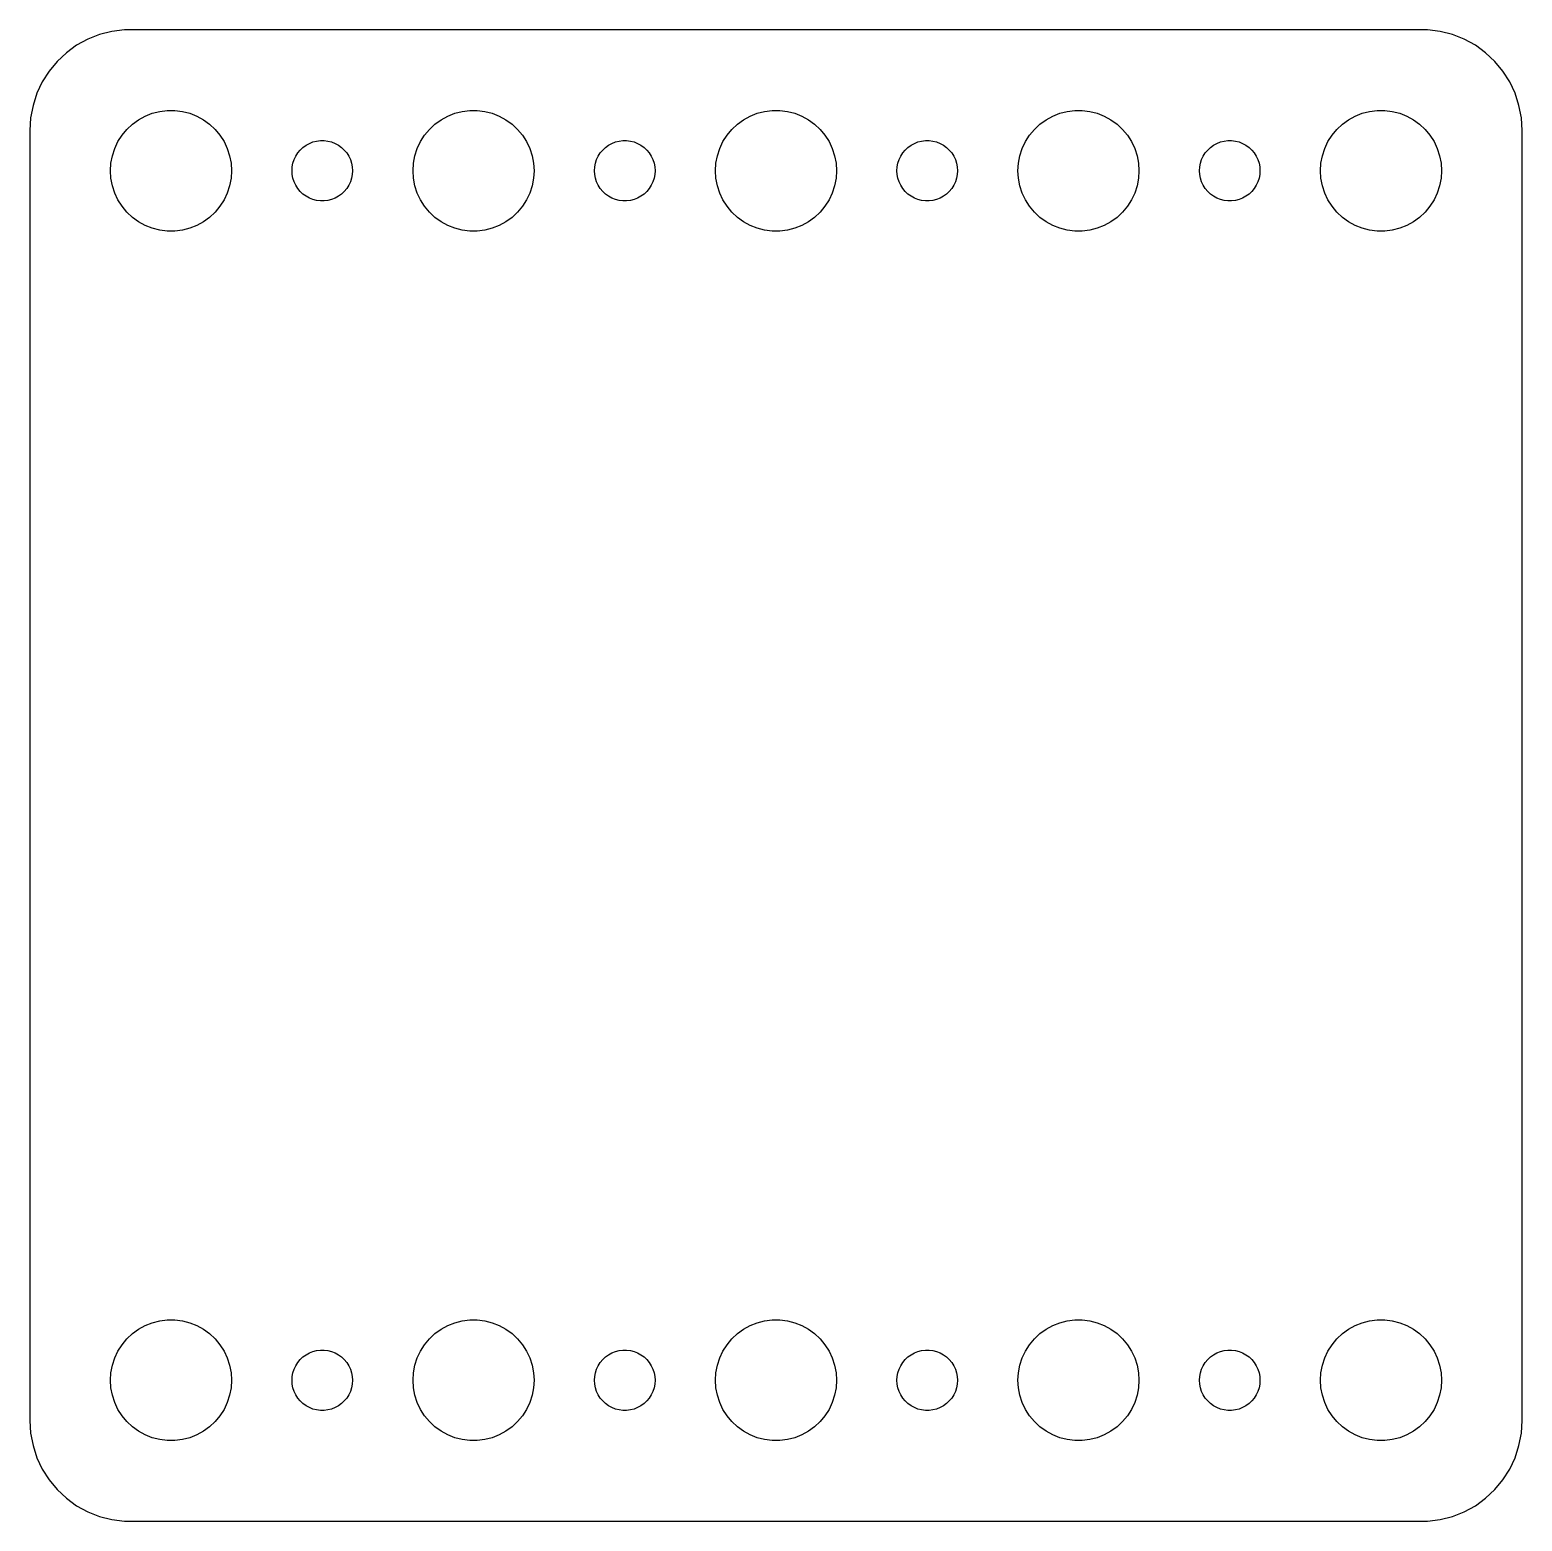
# Model space of a CAD drawing. Header units: metres. Extents: x -37 to 127, y -37 to 121.
# Drawn here: x 53 to 127, y -37 to 37 of the extents above; entities that cross this region are included whole.
import ezdxf

# ---------------------------------------------------------------- set-up
doc = ezdxf.new("R2010")
doc.units = ezdxf.units.M

msp = doc.modelspace()

# ---------------------------------------------------------------- linework, layer by layer
for p, q in [((55.8711, 36.5241), (55.3209, 36.2216)), ((56.4549, 36.7553), (55.8711, 36.5241)), ((57.0631, 36.9114), (56.4549, 36.7553)), ((57.686, 36.9901), (57.0631, 36.9114)), ((122.314, 36.9901), (57.686, 36.9901)), ((122.937, 36.9114), (122.314, 36.9901)), ((123.545, 36.7553), (122.937, 36.9114)), ((124.129, 36.5241), (123.545, 36.7553)), ((124.679, 36.2216), (124.129, 36.5241)), ((54.8129, 35.8526), (54.3551, 35.4227)), ((55.3209, 36.2216), (54.8129, 35.8526)), ((125.187, 35.8526), (124.679, 36.2216)), ((125.645, 35.4227), (125.187, 35.8526)), ((53.9549, 34.9389), (53.6185, 34.4088)), ((54.3551, 35.4227), (53.9549, 34.9389)), ((126.045, 34.9389), (125.645, 35.4227)), ((126.382, 34.4088), (126.045, 34.9389)), ((53.6185, 34.4088), (53.3511, 33.8406)), ((126.649, 33.8406), (126.382, 34.4088)), ((53.3511, 33.8406), (53.1571, 33.2434)), ((126.843, 33.2434), (126.649, 33.8406)), ((53.0394, 32.6267), (53, 32)), ((53.1571, 33.2434), (53.0394, 32.6267)), ((58.3925, 32.533), (58.7227, 32.7145)), ((58.7227, 32.7145), (59.0729, 32.8532)), ((59.0729, 32.8532), (59.4379, 32.9469)), ((59.4379, 32.9469), (59.8116, 32.9941)), ((59.8116, 32.9941), (60.1884, 32.9941)), ((60.1884, 32.9941), (60.5621, 32.9469)), ((60.5621, 32.9469), (60.927, 32.8532)), ((60.927, 32.8532), (61.2773, 32.7145)), ((61.2773, 32.7145), (61.6075, 32.533)), ((73.3925, 32.533), (73.7227, 32.7145)), ((73.7227, 32.7145), (74.073, 32.8532)), ((74.073, 32.8532), (74.4379, 32.9469)), ((74.4379, 32.9469), (74.8116, 32.9941)), ((74.8116, 32.9941), (75.1884, 32.9941)), ((75.1884, 32.9941), (75.5621, 32.9469)), ((75.5621, 32.9469), (75.927, 32.8532)), ((75.927, 32.8532), (76.2773, 32.7145)), ((76.2773, 32.7145), (76.6075, 32.533)), ((88.3925, 32.533), (88.7227, 32.7145)), ((88.7227, 32.7145), (89.073, 32.8532)), ((89.073, 32.8532), (89.4379, 32.9469)), ((89.4379, 32.9469), (89.8116, 32.9941)), ((89.8116, 32.9941), (90.1884, 32.9941)), ((90.1884, 32.9941), (90.5621, 32.9469)), ((90.5621, 32.9469), (90.927, 32.8532)), ((90.927, 32.8532), (91.2773, 32.7145)), ((91.2773, 32.7145), (91.6075, 32.533)), ((103.393, 32.533), (103.723, 32.7145)), ((103.723, 32.7145), (104.073, 32.8532)), ((104.073, 32.8532), (104.438, 32.9469)), ((104.438, 32.9469), (104.812, 32.9941)), ((104.812, 32.9941), (105.188, 32.9941)), ((105.188, 32.9941), (105.562, 32.9469)), ((105.562, 32.9469), (105.927, 32.8532)), ((105.927, 32.8532), (106.277, 32.7145)), ((106.277, 32.7145), (106.607, 32.533)), ((118.393, 32.533), (118.723, 32.7145)), ((118.723, 32.7145), (119.073, 32.8532)), ((119.073, 32.8532), (119.438, 32.9469)), ((119.438, 32.9469), (119.812, 32.9941)), ((119.812, 32.9941), (120.188, 32.9941)), ((120.188, 32.9941), (120.562, 32.9469)), ((120.562, 32.9469), (120.927, 32.8532)), ((120.927, 32.8532), (121.277, 32.7145)), ((121.277, 32.7145), (121.607, 32.533)), ((126.961, 32.6267), (126.843, 33.2434)), ((127, 32), (126.961, 32.6267)), ((53, 32), (53, -32)), ((57.5729, 31.7634), (57.8131, 32.0536)), ((57.8131, 32.0536), (58.0877, 32.3115)), ((58.0877, 32.3115), (58.3925, 32.533)), ((61.6075, 32.533), (61.9123, 32.3115)), ((61.9123, 32.3115), (62.1869, 32.0536)), ((62.1869, 32.0536), (62.427, 31.7634)), ((72.573, 31.7634), (72.8131, 32.0536)), ((72.8131, 32.0536), (73.0877, 32.3115)), ((73.0877, 32.3115), (73.3925, 32.533)), ((76.6075, 32.533), (76.9123, 32.3115)), ((76.9123, 32.3115), (77.1869, 32.0536)), ((77.1869, 32.0536), (77.427, 31.7634)), ((87.573, 31.7634), (87.8131, 32.0536)), ((87.8131, 32.0536), (88.0877, 32.3115)), ((88.0877, 32.3115), (88.3925, 32.533)), ((91.6075, 32.533), (91.9123, 32.3115)), ((91.9123, 32.3115), (92.1869, 32.0536)), ((92.1869, 32.0536), (92.427, 31.7634)), ((102.573, 31.7634), (102.813, 32.0536)), ((102.813, 32.0536), (103.088, 32.3115)), ((103.088, 32.3115), (103.393, 32.533)), ((106.607, 32.533), (106.912, 32.3115)), ((106.912, 32.3115), (107.187, 32.0536)), ((107.187, 32.0536), (107.427, 31.7634)), ((117.573, 31.7634), (117.813, 32.0536)), ((117.813, 32.0536), (118.088, 32.3115)), ((118.088, 32.3115), (118.393, 32.533)), ((121.607, 32.533), (121.912, 32.3115)), ((121.912, 32.3115), (122.187, 32.0536)), ((122.187, 32.0536), (122.427, 31.7634)), ((127, -32), (127, 32)), ((57.0942, 30.7461), (57.2107, 31.1044)), ((57.2107, 31.1044), (57.3711, 31.4453)), ((57.3711, 31.4453), (57.5729, 31.7634)), ((62.427, 31.7634), (62.6289, 31.4453)), ((62.6289, 31.4453), (62.7893, 31.1044)), ((62.7893, 31.1044), (62.9057, 30.7461)), ((66.4065, 31.0268), (66.5439, 31.1558)), ((66.5439, 31.1558), (66.6963, 31.2665)), ((66.6963, 31.2665), (66.8613, 31.3572)), ((66.8613, 31.3572), (67.0365, 31.4266)), ((67.0365, 31.4266), (67.2189, 31.4734)), ((67.2189, 31.4734), (67.4058, 31.497)), ((67.4058, 31.497), (67.5942, 31.497)), ((67.5942, 31.497), (67.7811, 31.4734)), ((67.7811, 31.4734), (67.9635, 31.4266)), ((67.9635, 31.4266), (68.1387, 31.3572)), ((68.1387, 31.3572), (68.3037, 31.2665)), ((68.3037, 31.2665), (68.4561, 31.1558)), ((68.4561, 31.1558), (68.5934, 31.0268)), ((72.0943, 30.7461), (72.2107, 31.1044)), ((72.2107, 31.1044), (72.3711, 31.4453)), ((72.3711, 31.4453), (72.573, 31.7634)), ((77.427, 31.7634), (77.6289, 31.4453)), ((77.6289, 31.4453), (77.7893, 31.1044)), ((77.7893, 31.1044), (77.9057, 30.7461)), ((81.4065, 31.0268), (81.5439, 31.1558)), ((81.5439, 31.1558), (81.6963, 31.2665)), ((81.6963, 31.2665), (81.8613, 31.3572)), ((81.8613, 31.3572), (82.0365, 31.4266)), ((82.0365, 31.4266), (82.2189, 31.4734)), ((82.2189, 31.4734), (82.4058, 31.497)), ((82.4058, 31.497), (82.5942, 31.497)), ((82.5942, 31.497), (82.7811, 31.4734)), ((82.7811, 31.4734), (82.9635, 31.4266)), ((82.9635, 31.4266), (83.1387, 31.3572)), ((83.1387, 31.3572), (83.3037, 31.2665)), ((83.3037, 31.2665), (83.4561, 31.1558)), ((83.4561, 31.1558), (83.5934, 31.0268)), ((87.0943, 30.7461), (87.2107, 31.1044)), ((87.2107, 31.1044), (87.3711, 31.4453)), ((87.3711, 31.4453), (87.573, 31.7634)), ((92.427, 31.7634), (92.6289, 31.4453)), ((92.6289, 31.4453), (92.7893, 31.1044)), ((92.7893, 31.1044), (92.9057, 30.7461)), ((96.4065, 31.0268), (96.5439, 31.1558)), ((96.5439, 31.1558), (96.6963, 31.2665)), ((96.6963, 31.2665), (96.8613, 31.3572)), ((96.8613, 31.3572), (97.0365, 31.4266)), ((97.0365, 31.4266), (97.2189, 31.4734)), ((97.2189, 31.4734), (97.4058, 31.497)), ((97.4058, 31.497), (97.5942, 31.497)), ((97.5942, 31.497), (97.7811, 31.4734)), ((97.7811, 31.4734), (97.9635, 31.4266)), ((97.9635, 31.4266), (98.1387, 31.3572)), ((98.1387, 31.3572), (98.3037, 31.2665)), ((98.3037, 31.2665), (98.4561, 31.1558)), ((98.4561, 31.1558), (98.5934, 31.0268)), ((102.094, 30.7461), (102.211, 31.1044)), ((102.211, 31.1044), (102.371, 31.4453)), ((102.371, 31.4453), (102.573, 31.7634)), ((107.427, 31.7634), (107.629, 31.4453)), ((107.629, 31.4453), (107.789, 31.1044)), ((107.789, 31.1044), (107.906, 30.7461)), ((111.407, 31.0268), (111.544, 31.1558)), ((111.544, 31.1558), (111.696, 31.2665)), ((111.696, 31.2665), (111.861, 31.3572)), ((111.861, 31.3572), (112.036, 31.4266)), ((112.036, 31.4266), (112.219, 31.4734)), ((112.219, 31.4734), (112.406, 31.497)), ((112.406, 31.497), (112.594, 31.497)), ((112.594, 31.497), (112.781, 31.4734)), ((112.781, 31.4734), (112.964, 31.4266)), ((112.964, 31.4266), (113.139, 31.3572)), ((113.139, 31.3572), (113.304, 31.2665)), ((113.304, 31.2665), (113.456, 31.1558)), ((113.456, 31.1558), (113.593, 31.0268)), ((117.094, 30.7461), (117.211, 31.1044)), ((117.211, 31.1044), (117.371, 31.4453)), ((117.371, 31.4453), (117.573, 31.7634)), ((122.427, 31.7634), (122.629, 31.4453)), ((122.629, 31.4453), (122.789, 31.1044)), ((122.789, 31.1044), (122.906, 30.7461)), ((57, 30), (57.0237, 30.376)), ((57.0237, 30.376), (57.0942, 30.7461)), ((62.9057, 30.7461), (62.9763, 30.376)), ((62.9763, 30.376), (63, 30)), ((66.0118, 30.188), (66.0471, 30.373)), ((66.0471, 30.373), (66.1053, 30.5522)), ((66.1053, 30.5522), (66.1855, 30.7226)), ((66.1855, 30.7226), (66.2865, 30.8817)), ((66.2865, 30.8817), (66.4065, 31.0268)), ((68.5934, 31.0268), (68.7135, 30.8817)), ((68.7135, 30.8817), (68.8145, 30.7226)), ((68.8145, 30.7226), (68.8947, 30.5522)), ((68.8947, 30.5522), (68.9529, 30.373)), ((68.9529, 30.373), (68.9882, 30.188)), ((72, 30), (72.0237, 30.376)), ((72.0237, 30.376), (72.0943, 30.7461)), ((77.9057, 30.7461), (77.9763, 30.376)), ((77.9763, 30.376), (78, 30)), ((81.0118, 30.188), (81.0471, 30.373)), ((81.0471, 30.373), (81.1053, 30.5522)), ((81.1053, 30.5522), (81.1855, 30.7226)), ((81.1855, 30.7226), (81.2865, 30.8817)), ((81.2865, 30.8817), (81.4065, 31.0268)), ((83.5934, 31.0268), (83.7135, 30.8817)), ((83.7135, 30.8817), (83.8145, 30.7226)), ((83.8145, 30.7226), (83.8947, 30.5522)), ((83.8947, 30.5522), (83.9529, 30.373)), ((83.9529, 30.373), (83.9882, 30.188)), ((87, 30), (87.0237, 30.376)), ((87.0237, 30.376), (87.0943, 30.7461)), ((92.9057, 30.7461), (92.9763, 30.376)), ((92.9763, 30.376), (93, 30)), ((96.0118, 30.188), (96.0471, 30.373)), ((96.0471, 30.373), (96.1053, 30.5522)), ((96.1053, 30.5522), (96.1855, 30.7226)), ((96.1855, 30.7226), (96.2865, 30.8817)), ((96.2865, 30.8817), (96.4065, 31.0268)), ((98.5934, 31.0268), (98.7135, 30.8817)), ((98.7135, 30.8817), (98.8145, 30.7226)), ((98.8145, 30.7226), (98.8947, 30.5522)), ((98.8947, 30.5522), (98.9529, 30.373)), ((98.9529, 30.373), (98.9882, 30.188)), ((102, 30), (102.024, 30.376)), ((102.024, 30.376), (102.094, 30.7461)), ((107.906, 30.7461), (107.976, 30.376)), ((107.976, 30.376), (108, 30)), ((111.012, 30.188), (111.047, 30.373)), ((111.047, 30.373), (111.105, 30.5522)), ((111.105, 30.5522), (111.186, 30.7226)), ((111.186, 30.7226), (111.286, 30.8817)), ((111.286, 30.8817), (111.407, 31.0268)), ((113.593, 31.0268), (113.714, 30.8817)), ((113.714, 30.8817), (113.814, 30.7226)), ((113.814, 30.7226), (113.895, 30.5522)), ((113.895, 30.5522), (113.953, 30.373)), ((113.953, 30.373), (113.988, 30.188)), ((117, 30), (117.024, 30.376)), ((117.024, 30.376), (117.094, 30.7461)), ((122.906, 30.7461), (122.976, 30.376)), ((122.976, 30.376), (123, 30)), ((57.0237, 29.624), (57, 30)), ((57.0942, 29.2539), (57.0237, 29.624)), ((62.9763, 29.624), (62.9057, 29.2539)), ((63, 30), (62.9763, 29.624)), ((66, 30), (66.0118, 30.188)), ((66.0118, 29.812), (66, 30)), ((66.0471, 29.627), (66.0118, 29.812)), ((66.1053, 29.4478), (66.0471, 29.627)), ((68.9529, 29.627), (68.8947, 29.4478)), ((68.9882, 29.812), (68.9529, 29.627)), ((68.9882, 30.188), (69, 30)), ((69, 30), (68.9882, 29.812)), ((72.0237, 29.624), (72, 30)), ((72.0943, 29.2539), (72.0237, 29.624)), ((77.9763, 29.624), (77.9057, 29.2539)), ((78, 30), (77.9763, 29.624)), ((81, 30), (81.0118, 30.188)), ((81.0118, 29.812), (81, 30)), ((81.0471, 29.627), (81.0118, 29.812)), ((81.1053, 29.4478), (81.0471, 29.627)), ((83.9529, 29.627), (83.8947, 29.4478)), ((83.9882, 29.812), (83.9529, 29.627)), ((83.9882, 30.188), (84, 30)), ((84, 30), (83.9882, 29.812)), ((87.0237, 29.624), (87, 30)), ((87.0943, 29.2539), (87.0237, 29.624)), ((92.9763, 29.624), (92.9057, 29.2539)), ((93, 30), (92.9763, 29.624)), ((96, 30), (96.0118, 30.188)), ((96.0118, 29.812), (96, 30)), ((96.0471, 29.627), (96.0118, 29.812)), ((96.1053, 29.4478), (96.0471, 29.627)), ((98.9529, 29.627), (98.8947, 29.4478)), ((98.9882, 29.812), (98.9529, 29.627)), ((98.9882, 30.188), (99, 30)), ((99, 30), (98.9882, 29.812)), ((102.024, 29.624), (102, 30)), ((102.094, 29.2539), (102.024, 29.624)), ((107.976, 29.624), (107.906, 29.2539)), ((108, 30), (107.976, 29.624)), ((111, 30), (111.012, 30.188)), ((111.012, 29.812), (111, 30)), ((111.047, 29.627), (111.012, 29.812)), ((111.105, 29.4478), (111.047, 29.627)), ((113.953, 29.627), (113.895, 29.4478)), ((113.988, 29.812), (113.953, 29.627)), ((113.988, 30.188), (114, 30)), ((114, 30), (113.988, 29.812)), ((117.024, 29.624), (117, 30)), ((117.094, 29.2539), (117.024, 29.624)), ((122.976, 29.624), (122.906, 29.2539)), ((123, 30), (122.976, 29.624)), ((57.2107, 28.8956), (57.0942, 29.2539)), ((57.3711, 28.5547), (57.2107, 28.8956)), ((62.7893, 28.8956), (62.6289, 28.5547)), ((62.9057, 29.2539), (62.7893, 28.8956)), ((66.1855, 29.2774), (66.1053, 29.4478)), ((66.2865, 29.1183), (66.1855, 29.2774)), ((66.4065, 28.9732), (66.2865, 29.1183)), ((66.5439, 28.8442), (66.4065, 28.9732)), ((68.5934, 28.9732), (68.4561, 28.8442)), ((68.7135, 29.1183), (68.5934, 28.9732)), ((68.8145, 29.2774), (68.7135, 29.1183)), ((68.8947, 29.4478), (68.8145, 29.2774)), ((72.2107, 28.8956), (72.0943, 29.2539)), ((72.3711, 28.5547), (72.2107, 28.8956)), ((77.7893, 28.8956), (77.6289, 28.5547)), ((77.9057, 29.2539), (77.7893, 28.8956)), ((81.1855, 29.2774), (81.1053, 29.4478)), ((81.2865, 29.1183), (81.1855, 29.2774)), ((81.4065, 28.9732), (81.2865, 29.1183)), ((81.5439, 28.8442), (81.4065, 28.9732)), ((83.5934, 28.9732), (83.4561, 28.8442)), ((83.7135, 29.1183), (83.5934, 28.9732)), ((83.8145, 29.2774), (83.7135, 29.1183)), ((83.8947, 29.4478), (83.8145, 29.2774)), ((87.2107, 28.8956), (87.0943, 29.2539)), ((87.3711, 28.5547), (87.2107, 28.8956)), ((92.7893, 28.8956), (92.6289, 28.5547)), ((92.9057, 29.2539), (92.7893, 28.8956)), ((96.1855, 29.2774), (96.1053, 29.4478)), ((96.2865, 29.1183), (96.1855, 29.2774)), ((96.4065, 28.9732), (96.2865, 29.1183)), ((96.5439, 28.8442), (96.4065, 28.9732)), ((98.5934, 28.9732), (98.4561, 28.8442)), ((98.7135, 29.1183), (98.5934, 28.9732)), ((98.8145, 29.2774), (98.7135, 29.1183)), ((98.8947, 29.4478), (98.8145, 29.2774)), ((102.211, 28.8956), (102.094, 29.2539)), ((102.371, 28.5547), (102.211, 28.8956)), ((107.789, 28.8956), (107.629, 28.5547)), ((107.906, 29.2539), (107.789, 28.8956)), ((111.186, 29.2774), (111.105, 29.4478)), ((111.286, 29.1183), (111.186, 29.2774)), ((111.407, 28.9732), (111.286, 29.1183)), ((111.544, 28.8442), (111.407, 28.9732)), ((113.593, 28.9732), (113.456, 28.8442)), ((113.714, 29.1183), (113.593, 28.9732)), ((113.814, 29.2774), (113.714, 29.1183)), ((113.895, 29.4478), (113.814, 29.2774)), ((117.211, 28.8956), (117.094, 29.2539)), ((117.371, 28.5547), (117.211, 28.8956)), ((122.789, 28.8956), (122.629, 28.5547)), ((122.906, 29.2539), (122.789, 28.8956)), ((57.5729, 28.2366), (57.3711, 28.5547)), ((57.8131, 27.9464), (57.5729, 28.2366)), ((62.427, 28.2366), (62.1869, 27.9464)), ((62.6289, 28.5547), (62.427, 28.2366)), ((66.6963, 28.7335), (66.5439, 28.8442)), ((66.8613, 28.6427), (66.6963, 28.7335)), ((67.0365, 28.5734), (66.8613, 28.6427)), ((67.2189, 28.5266), (67.0365, 28.5734)), ((67.4058, 28.503), (67.2189, 28.5266)), ((67.5942, 28.503), (67.4058, 28.503)), ((67.7811, 28.5266), (67.5942, 28.503)), ((67.9635, 28.5734), (67.7811, 28.5266)), ((68.1387, 28.6427), (67.9635, 28.5734)), ((68.3037, 28.7335), (68.1387, 28.6427)), ((68.4561, 28.8442), (68.3037, 28.7335)), ((72.573, 28.2366), (72.3711, 28.5547)), ((72.8131, 27.9464), (72.573, 28.2366)), ((77.427, 28.2366), (77.1869, 27.9464)), ((77.6289, 28.5547), (77.427, 28.2366)), ((81.6963, 28.7335), (81.5439, 28.8442)), ((81.8613, 28.6427), (81.6963, 28.7335)), ((82.0365, 28.5734), (81.8613, 28.6427)), ((82.2189, 28.5266), (82.0365, 28.5734)), ((82.4058, 28.503), (82.2189, 28.5266)), ((82.5942, 28.503), (82.4058, 28.503)), ((82.7811, 28.5266), (82.5942, 28.503)), ((82.9635, 28.5734), (82.7811, 28.5266)), ((83.1387, 28.6427), (82.9635, 28.5734)), ((83.3037, 28.7335), (83.1387, 28.6427)), ((83.4561, 28.8442), (83.3037, 28.7335)), ((87.573, 28.2366), (87.3711, 28.5547)), ((87.8131, 27.9464), (87.573, 28.2366)), ((92.427, 28.2366), (92.1869, 27.9464)), ((92.6289, 28.5547), (92.427, 28.2366)), ((96.6963, 28.7335), (96.5439, 28.8442)), ((96.8613, 28.6427), (96.6963, 28.7335)), ((97.0365, 28.5734), (96.8613, 28.6427)), ((97.2189, 28.5266), (97.0365, 28.5734)), ((97.4058, 28.503), (97.2189, 28.5266)), ((97.5942, 28.503), (97.4058, 28.503)), ((97.7811, 28.5266), (97.5942, 28.503)), ((97.9635, 28.5734), (97.7811, 28.5266)), ((98.1387, 28.6427), (97.9635, 28.5734)), ((98.3037, 28.7335), (98.1387, 28.6427)), ((98.4561, 28.8442), (98.3037, 28.7335)), ((102.573, 28.2366), (102.371, 28.5547)), ((102.813, 27.9464), (102.573, 28.2366)), ((107.427, 28.2366), (107.187, 27.9464)), ((107.629, 28.5547), (107.427, 28.2366)), ((111.696, 28.7335), (111.544, 28.8442)), ((111.861, 28.6427), (111.696, 28.7335)), ((112.036, 28.5734), (111.861, 28.6427)), ((112.219, 28.5266), (112.036, 28.5734)), ((112.406, 28.503), (112.219, 28.5266)), ((112.594, 28.503), (112.406, 28.503)), ((112.781, 28.5266), (112.594, 28.503)), ((112.964, 28.5734), (112.781, 28.5266)), ((113.139, 28.6427), (112.964, 28.5734)), ((113.304, 28.7335), (113.139, 28.6427)), ((113.456, 28.8442), (113.304, 28.7335)), ((117.573, 28.2366), (117.371, 28.5547)), ((117.813, 27.9464), (117.573, 28.2366)), ((122.427, 28.2366), (122.187, 27.9464)), ((122.629, 28.5547), (122.427, 28.2366)), ((58.0877, 27.6884), (57.8131, 27.9464)), ((58.3925, 27.467), (58.0877, 27.6884)), ((58.7227, 27.2855), (58.3925, 27.467)), ((61.6075, 27.467), (61.2773, 27.2855)), ((61.9123, 27.6884), (61.6075, 27.467)), ((62.1869, 27.9464), (61.9123, 27.6884)), ((73.0877, 27.6884), (72.8131, 27.9464)), ((73.3925, 27.467), (73.0877, 27.6884)), ((73.7227, 27.2855), (73.3925, 27.467)), ((76.6075, 27.467), (76.2773, 27.2855)), ((76.9123, 27.6884), (76.6075, 27.467)), ((77.1869, 27.9464), (76.9123, 27.6884)), ((88.0877, 27.6884), (87.8131, 27.9464)), ((88.3925, 27.467), (88.0877, 27.6884)), ((88.7227, 27.2855), (88.3925, 27.467)), ((91.6075, 27.467), (91.2773, 27.2855)), ((91.9123, 27.6884), (91.6075, 27.467)), ((92.1869, 27.9464), (91.9123, 27.6884)), ((103.088, 27.6884), (102.813, 27.9464)), ((103.393, 27.467), (103.088, 27.6884)), ((103.723, 27.2855), (103.393, 27.467)), ((106.607, 27.467), (106.277, 27.2855)), ((106.912, 27.6884), (106.607, 27.467)), ((107.187, 27.9464), (106.912, 27.6884)), ((118.088, 27.6884), (117.813, 27.9464)), ((118.393, 27.467), (118.088, 27.6884)), ((118.723, 27.2855), (118.393, 27.467)), ((121.607, 27.467), (121.277, 27.2855)), ((121.912, 27.6884), (121.607, 27.467)), ((122.187, 27.9464), (121.912, 27.6884)), ((59.0729, 27.1468), (58.7227, 27.2855)), ((59.4379, 27.0531), (59.0729, 27.1468)), ((59.8116, 27.0059), (59.4379, 27.0531)), ((60.1884, 27.0059), (59.8116, 27.0059)), ((60.5621, 27.0531), (60.1884, 27.0059)), ((60.927, 27.1468), (60.5621, 27.0531)), ((61.2773, 27.2855), (60.927, 27.1468)), ((74.073, 27.1468), (73.7227, 27.2855)), ((74.4379, 27.0531), (74.073, 27.1468)), ((74.8116, 27.0059), (74.4379, 27.0531)), ((75.1884, 27.0059), (74.8116, 27.0059)), ((75.5621, 27.0531), (75.1884, 27.0059)), ((75.927, 27.1468), (75.5621, 27.0531)), ((76.2773, 27.2855), (75.927, 27.1468)), ((89.073, 27.1468), (88.7227, 27.2855)), ((89.4379, 27.0531), (89.073, 27.1468)), ((89.8116, 27.0059), (89.4379, 27.0531)), ((90.1884, 27.0059), (89.8116, 27.0059)), ((90.5621, 27.0531), (90.1884, 27.0059)), ((90.927, 27.1468), (90.5621, 27.0531)), ((91.2773, 27.2855), (90.927, 27.1468)), ((104.073, 27.1468), (103.723, 27.2855)), ((104.438, 27.0531), (104.073, 27.1468)), ((104.812, 27.0059), (104.438, 27.0531)), ((105.188, 27.0059), (104.812, 27.0059)), ((105.562, 27.0531), (105.188, 27.0059)), ((105.927, 27.1468), (105.562, 27.0531)), ((106.277, 27.2855), (105.927, 27.1468)), ((119.073, 27.1468), (118.723, 27.2855)), ((119.438, 27.0531), (119.073, 27.1468)), ((119.812, 27.0059), (119.438, 27.0531)), ((120.188, 27.0059), (119.812, 27.0059)), ((120.562, 27.0531), (120.188, 27.0059)), ((120.927, 27.1468), (120.562, 27.0531)), ((121.277, 27.2855), (120.927, 27.1468)), ((58.3925, -27.467), (58.7227, -27.2855)), ((58.7227, -27.2855), (59.0729, -27.1468)), ((59.0729, -27.1468), (59.4379, -27.0531)), ((59.4379, -27.0531), (59.8116, -27.0059)), ((59.8116, -27.0059), (60.1884, -27.0059)), ((60.1884, -27.0059), (60.5621, -27.0531)), ((60.5621, -27.0531), (60.927, -27.1468)), ((60.927, -27.1468), (61.2773, -27.2855)), ((61.2773, -27.2855), (61.6075, -27.467)), ((73.3925, -27.467), (73.7227, -27.2855)), ((73.7227, -27.2855), (74.073, -27.1468)), ((74.073, -27.1468), (74.4379, -27.0531)), ((74.4379, -27.0531), (74.8116, -27.0059)), ((74.8116, -27.0059), (75.1884, -27.0059)), ((75.1884, -27.0059), (75.5621, -27.0531)), ((75.5621, -27.0531), (75.927, -27.1468)), ((75.927, -27.1468), (76.2773, -27.2855)), ((76.2773, -27.2855), (76.6075, -27.467)), ((88.3925, -27.467), (88.7227, -27.2855)), ((88.7227, -27.2855), (89.073, -27.1468)), ((89.073, -27.1468), (89.4379, -27.0531)), ((89.4379, -27.0531), (89.8116, -27.0059)), ((89.8116, -27.0059), (90.1884, -27.0059)), ((90.1884, -27.0059), (90.5621, -27.0531)), ((90.5621, -27.0531), (90.927, -27.1468)), ((90.927, -27.1468), (91.2773, -27.2855)), ((91.2773, -27.2855), (91.6075, -27.467)), ((103.393, -27.467), (103.723, -27.2855)), ((103.723, -27.2855), (104.073, -27.1468)), ((104.073, -27.1468), (104.438, -27.0531)), ((104.438, -27.0531), (104.812, -27.0059)), ((104.812, -27.0059), (105.188, -27.0059)), ((105.188, -27.0059), (105.562, -27.0531)), ((105.562, -27.0531), (105.927, -27.1468)), ((105.927, -27.1468), (106.277, -27.2855)), ((106.277, -27.2855), (106.607, -27.467)), ((118.393, -27.467), (118.723, -27.2855)), ((118.723, -27.2855), (119.073, -27.1468)), ((119.073, -27.1468), (119.438, -27.0531)), ((119.438, -27.0531), (119.812, -27.0059)), ((119.812, -27.0059), (120.188, -27.0059)), ((120.188, -27.0059), (120.562, -27.0531)), ((120.562, -27.0531), (120.927, -27.1468)), ((120.927, -27.1468), (121.277, -27.2855)), ((121.277, -27.2855), (121.607, -27.467)), ((57.5729, -28.2366), (57.8131, -27.9464)), ((57.8131, -27.9464), (58.0877, -27.6884)), ((58.0877, -27.6884), (58.3925, -27.467)), ((61.6075, -27.467), (61.9123, -27.6884)), ((61.9123, -27.6884), (62.1869, -27.9464)), ((62.1869, -27.9464), (62.427, -28.2366)), ((72.573, -28.2366), (72.8131, -27.9464)), ((72.8131, -27.9464), (73.0877, -27.6884)), ((73.0877, -27.6884), (73.3925, -27.467)), ((76.6075, -27.467), (76.9123, -27.6884)), ((76.9123, -27.6884), (77.1869, -27.9464)), ((77.1869, -27.9464), (77.427, -28.2366)), ((87.573, -28.2366), (87.8131, -27.9464)), ((87.8131, -27.9464), (88.0877, -27.6884)), ((88.0877, -27.6884), (88.3925, -27.467)), ((91.6075, -27.467), (91.9123, -27.6884)), ((91.9123, -27.6884), (92.1869, -27.9464)), ((92.1869, -27.9464), (92.427, -28.2366)), ((102.573, -28.2366), (102.813, -27.9464)), ((102.813, -27.9464), (103.088, -27.6884)), ((103.088, -27.6884), (103.393, -27.467)), ((106.607, -27.467), (106.912, -27.6884)), ((106.912, -27.6884), (107.187, -27.9464)), ((107.187, -27.9464), (107.427, -28.2366)), ((117.573, -28.2366), (117.813, -27.9464)), ((117.813, -27.9464), (118.088, -27.6884)), ((118.088, -27.6884), (118.393, -27.467)), ((121.607, -27.467), (121.912, -27.6884)), ((121.912, -27.6884), (122.187, -27.9464)), ((122.187, -27.9464), (122.427, -28.2366)), ((57.2107, -28.8956), (57.3711, -28.5547)), ((57.3711, -28.5547), (57.5729, -28.2366)), ((62.427, -28.2366), (62.6289, -28.5547)), ((62.6289, -28.5547), (62.7893, -28.8956)), ((66.4065, -28.9732), (66.5439, -28.8442)), ((66.5439, -28.8442), (66.6963, -28.7335)), ((66.6963, -28.7335), (66.8613, -28.6427)), ((66.8613, -28.6427), (67.0365, -28.5734)), ((67.0365, -28.5734), (67.2189, -28.5266)), ((67.2189, -28.5266), (67.4058, -28.503)), ((67.4058, -28.503), (67.5942, -28.503)), ((67.5942, -28.503), (67.7811, -28.5266)), ((67.7811, -28.5266), (67.9635, -28.5734)), ((67.9635, -28.5734), (68.1387, -28.6427)), ((68.1387, -28.6427), (68.3037, -28.7335)), ((68.3037, -28.7335), (68.4561, -28.8442)), ((68.4561, -28.8442), (68.5934, -28.9732)), ((72.2107, -28.8956), (72.3711, -28.5547)), ((72.3711, -28.5547), (72.573, -28.2366)), ((77.427, -28.2366), (77.6289, -28.5547)), ((77.6289, -28.5547), (77.7893, -28.8956)), ((81.4065, -28.9732), (81.5439, -28.8442)), ((81.5439, -28.8442), (81.6963, -28.7335)), ((81.6963, -28.7335), (81.8613, -28.6427)), ((81.8613, -28.6427), (82.0365, -28.5734)), ((82.0365, -28.5734), (82.2189, -28.5266)), ((82.2189, -28.5266), (82.4058, -28.503)), ((82.4058, -28.503), (82.5942, -28.503)), ((82.5942, -28.503), (82.7811, -28.5266)), ((82.7811, -28.5266), (82.9635, -28.5734)), ((82.9635, -28.5734), (83.1387, -28.6427)), ((83.1387, -28.6427), (83.3037, -28.7335)), ((83.3037, -28.7335), (83.4561, -28.8442)), ((83.4561, -28.8442), (83.5934, -28.9732)), ((87.2107, -28.8956), (87.3711, -28.5547)), ((87.3711, -28.5547), (87.573, -28.2366)), ((92.427, -28.2366), (92.6289, -28.5547)), ((92.6289, -28.5547), (92.7893, -28.8956)), ((96.4065, -28.9732), (96.5439, -28.8442)), ((96.5439, -28.8442), (96.6963, -28.7335)), ((96.6963, -28.7335), (96.8613, -28.6427)), ((96.8613, -28.6427), (97.0365, -28.5734)), ((97.0365, -28.5734), (97.2189, -28.5266)), ((97.2189, -28.5266), (97.4058, -28.503)), ((97.4058, -28.503), (97.5942, -28.503)), ((97.5942, -28.503), (97.7811, -28.5266)), ((97.7811, -28.5266), (97.9635, -28.5734)), ((97.9635, -28.5734), (98.1387, -28.6427)), ((98.1387, -28.6427), (98.3037, -28.7335)), ((98.3037, -28.7335), (98.4561, -28.8442)), ((98.4561, -28.8442), (98.5934, -28.9732)), ((102.211, -28.8956), (102.371, -28.5547)), ((102.371, -28.5547), (102.573, -28.2366)), ((107.427, -28.2366), (107.629, -28.5547)), ((107.629, -28.5547), (107.789, -28.8956)), ((111.407, -28.9732), (111.544, -28.8442)), ((111.544, -28.8442), (111.696, -28.7335)), ((111.696, -28.7335), (111.861, -28.6427)), ((111.861, -28.6427), (112.036, -28.5734)), ((112.036, -28.5734), (112.219, -28.5266)), ((112.219, -28.5266), (112.406, -28.503)), ((112.406, -28.503), (112.594, -28.503)), ((112.594, -28.503), (112.781, -28.5266)), ((112.781, -28.5266), (112.964, -28.5734)), ((112.964, -28.5734), (113.139, -28.6427)), ((113.139, -28.6427), (113.304, -28.7335)), ((113.304, -28.7335), (113.456, -28.8442)), ((113.456, -28.8442), (113.593, -28.9732)), ((117.211, -28.8956), (117.371, -28.5547)), ((117.371, -28.5547), (117.573, -28.2366)), ((122.427, -28.2366), (122.629, -28.5547)), ((122.629, -28.5547), (122.789, -28.8956)), ((57.0237, -29.624), (57.0942, -29.2539)), ((57.0942, -29.2539), (57.2107, -28.8956)), ((62.7893, -28.8956), (62.9057, -29.2539)), ((62.9057, -29.2539), (62.9763, -29.624)), ((66.0471, -29.627), (66.1053, -29.4478)), ((66.1053, -29.4478), (66.1855, -29.2774)), ((66.1855, -29.2774), (66.2865, -29.1183)), ((66.2865, -29.1183), (66.4065, -28.9732)), ((68.5934, -28.9732), (68.7135, -29.1183)), ((68.7135, -29.1183), (68.8145, -29.2774)), ((68.8145, -29.2774), (68.8947, -29.4478)), ((68.8947, -29.4478), (68.9529, -29.627)), ((72.0237, -29.624), (72.0943, -29.2539)), ((72.0943, -29.2539), (72.2107, -28.8956)), ((77.7893, -28.8956), (77.9057, -29.2539)), ((77.9057, -29.2539), (77.9763, -29.624)), ((81.0471, -29.627), (81.1053, -29.4478)), ((81.1053, -29.4478), (81.1855, -29.2774)), ((81.1855, -29.2774), (81.2865, -29.1183)), ((81.2865, -29.1183), (81.4065, -28.9732)), ((83.5934, -28.9732), (83.7135, -29.1183)), ((83.7135, -29.1183), (83.8145, -29.2774)), ((83.8145, -29.2774), (83.8947, -29.4478)), ((83.8947, -29.4478), (83.9529, -29.627)), ((87.0237, -29.624), (87.0943, -29.2539)), ((87.0943, -29.2539), (87.2107, -28.8956)), ((92.7893, -28.8956), (92.9057, -29.2539)), ((92.9057, -29.2539), (92.9763, -29.624)), ((96.0471, -29.627), (96.1053, -29.4478)), ((96.1053, -29.4478), (96.1855, -29.2774)), ((96.1855, -29.2774), (96.2865, -29.1183)), ((96.2865, -29.1183), (96.4065, -28.9732)), ((98.5934, -28.9732), (98.7135, -29.1183)), ((98.7135, -29.1183), (98.8145, -29.2774)), ((98.8145, -29.2774), (98.8947, -29.4478)), ((98.8947, -29.4478), (98.9529, -29.627)), ((102.024, -29.624), (102.094, -29.2539)), ((102.094, -29.2539), (102.211, -28.8956)), ((107.789, -28.8956), (107.906, -29.2539)), ((107.906, -29.2539), (107.976, -29.624)), ((111.047, -29.627), (111.105, -29.4478)), ((111.105, -29.4478), (111.186, -29.2774)), ((111.186, -29.2774), (111.286, -29.1183)), ((111.286, -29.1183), (111.407, -28.9732)), ((113.593, -28.9732), (113.714, -29.1183)), ((113.714, -29.1183), (113.814, -29.2774)), ((113.814, -29.2774), (113.895, -29.4478)), ((113.895, -29.4478), (113.953, -29.627)), ((117.024, -29.624), (117.094, -29.2539)), ((117.094, -29.2539), (117.211, -28.8956)), ((122.789, -28.8956), (122.906, -29.2539)), ((122.906, -29.2539), (122.976, -29.624)), ((57, -30), (57.0237, -29.624)), ((57.0237, -30.376), (57, -30)), ((62.9763, -29.624), (63, -30)), ((63, -30), (62.9763, -30.376)), ((66, -30), (66.0118, -29.812)), ((66.0118, -30.188), (66, -30)), ((66.0118, -29.812), (66.0471, -29.627)), ((66.0471, -30.373), (66.0118, -30.188)), ((68.9529, -29.627), (68.9882, -29.812)), ((68.9882, -30.188), (68.9529, -30.373)), ((68.9882, -29.812), (69, -30)), ((69, -30), (68.9882, -30.188)), ((72, -30), (72.0237, -29.624)), ((72.0237, -30.376), (72, -30)), ((77.9763, -29.624), (78, -30)), ((78, -30), (77.9763, -30.376)), ((81, -30), (81.0118, -29.812)), ((81.0118, -30.188), (81, -30)), ((81.0118, -29.812), (81.0471, -29.627)), ((81.0471, -30.373), (81.0118, -30.188)), ((83.9529, -29.627), (83.9882, -29.812)), ((83.9882, -30.188), (83.9529, -30.373)), ((83.9882, -29.812), (84, -30)), ((84, -30), (83.9882, -30.188)), ((87, -30), (87.0237, -29.624)), ((87.0237, -30.376), (87, -30)), ((92.9763, -29.624), (93, -30)), ((93, -30), (92.9763, -30.376)), ((96, -30), (96.0118, -29.812)), ((96.0118, -30.188), (96, -30)), ((96.0118, -29.812), (96.0471, -29.627)), ((96.0471, -30.373), (96.0118, -30.188)), ((98.9529, -29.627), (98.9882, -29.812)), ((98.9882, -30.188), (98.9529, -30.373)), ((98.9882, -29.812), (99, -30)), ((99, -30), (98.9882, -30.188)), ((102, -30), (102.024, -29.624)), ((102.024, -30.376), (102, -30)), ((107.976, -29.624), (108, -30)), ((108, -30), (107.976, -30.376)), ((111, -30), (111.012, -29.812)), ((111.012, -30.188), (111, -30)), ((111.012, -29.812), (111.047, -29.627)), ((111.047, -30.373), (111.012, -30.188)), ((113.953, -29.627), (113.988, -29.812)), ((113.988, -30.188), (113.953, -30.373)), ((113.988, -29.812), (114, -30)), ((114, -30), (113.988, -30.188)), ((117, -30), (117.024, -29.624)), ((117.024, -30.376), (117, -30)), ((122.976, -29.624), (123, -30)), ((123, -30), (122.976, -30.376)), ((57.0942, -30.7461), (57.0237, -30.376)), ((57.2107, -31.1044), (57.0942, -30.7461)), ((62.9057, -30.7461), (62.7893, -31.1044)), ((62.9763, -30.376), (62.9057, -30.7461)), ((66.1053, -30.5522), (66.0471, -30.373)), ((66.1855, -30.7226), (66.1053, -30.5522)), ((66.2865, -30.8817), (66.1855, -30.7226)), ((66.4065, -31.0268), (66.2865, -30.8817)), ((66.5439, -31.1558), (66.4065, -31.0268)), ((68.5934, -31.0268), (68.4561, -31.1558)), ((68.7135, -30.8817), (68.5934, -31.0268)), ((68.8145, -30.7226), (68.7135, -30.8817)), ((68.8947, -30.5522), (68.8145, -30.7226)), ((68.9529, -30.373), (68.8947, -30.5522)), ((72.0943, -30.7461), (72.0237, -30.376)), ((72.2107, -31.1044), (72.0943, -30.7461)), ((77.9057, -30.7461), (77.7893, -31.1044)), ((77.9763, -30.376), (77.9057, -30.7461)), ((81.1053, -30.5522), (81.0471, -30.373)), ((81.1855, -30.7226), (81.1053, -30.5522)), ((81.2865, -30.8817), (81.1855, -30.7226)), ((81.4065, -31.0268), (81.2865, -30.8817)), ((81.5439, -31.1558), (81.4065, -31.0268)), ((83.5934, -31.0268), (83.4561, -31.1558)), ((83.7135, -30.8817), (83.5934, -31.0268)), ((83.8145, -30.7226), (83.7135, -30.8817)), ((83.8947, -30.5522), (83.8145, -30.7226)), ((83.9529, -30.373), (83.8947, -30.5522)), ((87.0943, -30.7461), (87.0237, -30.376)), ((87.2107, -31.1044), (87.0943, -30.7461)), ((92.9057, -30.7461), (92.7893, -31.1044)), ((92.9763, -30.376), (92.9057, -30.7461)), ((96.1053, -30.5522), (96.0471, -30.373)), ((96.1855, -30.7226), (96.1053, -30.5522)), ((96.2865, -30.8817), (96.1855, -30.7226)), ((96.4065, -31.0268), (96.2865, -30.8817)), ((96.5439, -31.1558), (96.4065, -31.0268)), ((98.5934, -31.0268), (98.4561, -31.1558)), ((98.7135, -30.8817), (98.5934, -31.0268)), ((98.8145, -30.7226), (98.7135, -30.8817)), ((98.8947, -30.5522), (98.8145, -30.7226)), ((98.9529, -30.373), (98.8947, -30.5522)), ((102.094, -30.7461), (102.024, -30.376)), ((102.211, -31.1044), (102.094, -30.7461)), ((107.906, -30.7461), (107.789, -31.1044)), ((107.976, -30.376), (107.906, -30.7461)), ((111.105, -30.5522), (111.047, -30.373)), ((111.186, -30.7226), (111.105, -30.5522)), ((111.286, -30.8817), (111.186, -30.7226)), ((111.407, -31.0268), (111.286, -30.8817)), ((111.544, -31.1558), (111.407, -31.0268)), ((113.593, -31.0268), (113.456, -31.1558)), ((113.714, -30.8817), (113.593, -31.0268)), ((113.814, -30.7226), (113.714, -30.8817)), ((113.895, -30.5522), (113.814, -30.7226)), ((113.953, -30.373), (113.895, -30.5522)), ((117.094, -30.7461), (117.024, -30.376)), ((117.211, -31.1044), (117.094, -30.7461)), ((122.906, -30.7461), (122.789, -31.1044)), ((122.976, -30.376), (122.906, -30.7461)), ((57.3711, -31.4453), (57.2107, -31.1044)), ((57.5729, -31.7634), (57.3711, -31.4453)), ((57.8131, -32.0536), (57.5729, -31.7634)), ((62.427, -31.7634), (62.1869, -32.0536)), ((62.6289, -31.4453), (62.427, -31.7634)), ((62.7893, -31.1044), (62.6289, -31.4453)), ((66.6963, -31.2665), (66.5439, -31.1558)), ((66.8613, -31.3572), (66.6963, -31.2665)), ((67.0365, -31.4266), (66.8613, -31.3572)), ((67.2189, -31.4734), (67.0365, -31.4266)), ((67.4058, -31.497), (67.2189, -31.4734)), ((67.5942, -31.497), (67.4058, -31.497)), ((67.7811, -31.4734), (67.5942, -31.497)), ((67.9635, -31.4266), (67.7811, -31.4734)), ((68.1387, -31.3572), (67.9635, -31.4266)), ((68.3037, -31.2665), (68.1387, -31.3572)), ((68.4561, -31.1558), (68.3037, -31.2665)), ((72.3711, -31.4453), (72.2107, -31.1044)), ((72.573, -31.7634), (72.3711, -31.4453)), ((72.8131, -32.0536), (72.573, -31.7634)), ((77.427, -31.7634), (77.1869, -32.0536)), ((77.6289, -31.4453), (77.427, -31.7634)), ((77.7893, -31.1044), (77.6289, -31.4453)), ((81.6963, -31.2665), (81.5439, -31.1558)), ((81.8613, -31.3572), (81.6963, -31.2665)), ((82.0365, -31.4266), (81.8613, -31.3572)), ((82.2189, -31.4734), (82.0365, -31.4266)), ((82.4058, -31.497), (82.2189, -31.4734)), ((82.5942, -31.497), (82.4058, -31.497)), ((82.7811, -31.4734), (82.5942, -31.497)), ((82.9635, -31.4266), (82.7811, -31.4734)), ((83.1387, -31.3572), (82.9635, -31.4266)), ((83.3037, -31.2665), (83.1387, -31.3572)), ((83.4561, -31.1558), (83.3037, -31.2665)), ((87.3711, -31.4453), (87.2107, -31.1044)), ((87.573, -31.7634), (87.3711, -31.4453)), ((87.8131, -32.0536), (87.573, -31.7634)), ((92.427, -31.7634), (92.1869, -32.0536)), ((92.6289, -31.4453), (92.427, -31.7634)), ((92.7893, -31.1044), (92.6289, -31.4453)), ((96.6963, -31.2665), (96.5439, -31.1558)), ((96.8613, -31.3572), (96.6963, -31.2665)), ((97.0365, -31.4266), (96.8613, -31.3572)), ((97.2189, -31.4734), (97.0365, -31.4266)), ((97.4058, -31.497), (97.2189, -31.4734)), ((97.5942, -31.497), (97.4058, -31.497)), ((97.7811, -31.4734), (97.5942, -31.497)), ((97.9635, -31.4266), (97.7811, -31.4734)), ((98.1387, -31.3572), (97.9635, -31.4266)), ((98.3037, -31.2665), (98.1387, -31.3572)), ((98.4561, -31.1558), (98.3037, -31.2665)), ((102.371, -31.4453), (102.211, -31.1044)), ((102.573, -31.7634), (102.371, -31.4453)), ((102.813, -32.0536), (102.573, -31.7634)), ((107.427, -31.7634), (107.187, -32.0536)), ((107.629, -31.4453), (107.427, -31.7634)), ((107.789, -31.1044), (107.629, -31.4453)), ((111.696, -31.2665), (111.544, -31.1558)), ((111.861, -31.3572), (111.696, -31.2665)), ((112.036, -31.4266), (111.861, -31.3572)), ((112.219, -31.4734), (112.036, -31.4266)), ((112.406, -31.497), (112.219, -31.4734)), ((112.594, -31.497), (112.406, -31.497)), ((112.781, -31.4734), (112.594, -31.497)), ((112.964, -31.4266), (112.781, -31.4734)), ((113.139, -31.3572), (112.964, -31.4266)), ((113.304, -31.2665), (113.139, -31.3572)), ((113.456, -31.1558), (113.304, -31.2665)), ((117.371, -31.4453), (117.211, -31.1044)), ((117.573, -31.7634), (117.371, -31.4453)), ((117.813, -32.0536), (117.573, -31.7634)), ((122.427, -31.7634), (122.187, -32.0536)), ((122.629, -31.4453), (122.427, -31.7634)), ((122.789, -31.1044), (122.629, -31.4453)), ((53, -32), (53.0394, -32.6267)), ((58.0877, -32.3115), (57.8131, -32.0536)), ((58.3925, -32.533), (58.0877, -32.3115)), ((58.7227, -32.7145), (58.3925, -32.533)), ((61.6075, -32.533), (61.2773, -32.7145)), ((61.9123, -32.3115), (61.6075, -32.533)), ((62.1869, -32.0536), (61.9123, -32.3115)), ((73.0877, -32.3115), (72.8131, -32.0536)), ((73.3925, -32.533), (73.0877, -32.3115)), ((73.7227, -32.7145), (73.3925, -32.533)), ((76.6075, -32.533), (76.2773, -32.7145)), ((76.9123, -32.3115), (76.6075, -32.533)), ((77.1869, -32.0536), (76.9123, -32.3115)), ((88.0877, -32.3115), (87.8131, -32.0536)), ((88.3925, -32.533), (88.0877, -32.3115)), ((88.7227, -32.7145), (88.3925, -32.533)), ((91.6075, -32.533), (91.2773, -32.7145)), ((91.9123, -32.3115), (91.6075, -32.533)), ((92.1869, -32.0536), (91.9123, -32.3115)), ((103.088, -32.3115), (102.813, -32.0536)), ((103.393, -32.533), (103.088, -32.3115)), ((103.723, -32.7145), (103.393, -32.533)), ((106.607, -32.533), (106.277, -32.7145)), ((106.912, -32.3115), (106.607, -32.533)), ((107.187, -32.0536), (106.912, -32.3115)), ((118.088, -32.3115), (117.813, -32.0536)), ((118.393, -32.533), (118.088, -32.3115)), ((118.723, -32.7145), (118.393, -32.533)), ((121.607, -32.533), (121.277, -32.7145)), ((121.912, -32.3115), (121.607, -32.533)), ((122.187, -32.0536), (121.912, -32.3115)), ((126.961, -32.6267), (127, -32)), ((53.0394, -32.6267), (53.1571, -33.2434)), ((53.1571, -33.2434), (53.3511, -33.8406)), ((59.0729, -32.8532), (58.7227, -32.7145)), ((59.4379, -32.9469), (59.0729, -32.8532)), ((59.8116, -32.9941), (59.4379, -32.9469)), ((60.1884, -32.9941), (59.8116, -32.9941)), ((60.5621, -32.9469), (60.1884, -32.9941)), ((60.927, -32.8532), (60.5621, -32.9469)), ((61.2773, -32.7145), (60.927, -32.8532)), ((74.073, -32.8532), (73.7227, -32.7145)), ((74.4379, -32.9469), (74.073, -32.8532)), ((74.8116, -32.9941), (74.4379, -32.9469)), ((75.1884, -32.9941), (74.8116, -32.9941)), ((75.5621, -32.9469), (75.1884, -32.9941)), ((75.927, -32.8532), (75.5621, -32.9469)), ((76.2773, -32.7145), (75.927, -32.8532)), ((89.073, -32.8532), (88.7227, -32.7145)), ((89.4379, -32.9469), (89.073, -32.8532)), ((89.8116, -32.9941), (89.4379, -32.9469)), ((90.1884, -32.9941), (89.8116, -32.9941)), ((90.5621, -32.9469), (90.1884, -32.9941)), ((90.927, -32.8532), (90.5621, -32.9469)), ((91.2773, -32.7145), (90.927, -32.8532)), ((104.073, -32.8532), (103.723, -32.7145)), ((104.438, -32.9469), (104.073, -32.8532)), ((104.812, -32.9941), (104.438, -32.9469)), ((105.188, -32.9941), (104.812, -32.9941)), ((105.562, -32.9469), (105.188, -32.9941)), ((105.927, -32.8532), (105.562, -32.9469)), ((106.277, -32.7145), (105.927, -32.8532)), ((119.073, -32.8532), (118.723, -32.7145)), ((119.438, -32.9469), (119.073, -32.8532)), ((119.812, -32.9941), (119.438, -32.9469)), ((120.188, -32.9941), (119.812, -32.9941)), ((120.562, -32.9469), (120.188, -32.9941)), ((120.927, -32.8532), (120.562, -32.9469)), ((121.277, -32.7145), (120.927, -32.8532)), ((126.649, -33.8406), (126.843, -33.2434)), ((126.843, -33.2434), (126.961, -32.6267)), ((53.3511, -33.8406), (53.6185, -34.4088)), ((126.382, -34.4088), (126.649, -33.8406)), ((53.6185, -34.4088), (53.9549, -34.9389)), ((126.045, -34.9389), (126.382, -34.4088)), ((53.9549, -34.9389), (54.3551, -35.4227)), ((54.3551, -35.4227), (54.8129, -35.8526)), ((125.187, -35.8526), (125.645, -35.4227)), ((125.645, -35.4227), (126.045, -34.9389)), ((54.8129, -35.8526), (55.3209, -36.2216)), ((55.3209, -36.2216), (55.8711, -36.5241)), ((124.129, -36.5241), (124.679, -36.2216)), ((124.679, -36.2216), (125.187, -35.8526)), ((55.8711, -36.5241), (56.4549, -36.7553)), ((56.4549, -36.7553), (57.0631, -36.9114)), ((57.0631, -36.9114), (57.686, -36.9901)), ((57.686, -36.9901), (122.314, -36.9901)), ((122.314, -36.9901), (122.937, -36.9114)), ((122.937, -36.9114), (123.545, -36.7553)), ((123.545, -36.7553), (124.129, -36.5241))]:
    msp.add_line(p, q)

doc.saveas('drawing.dxf')
